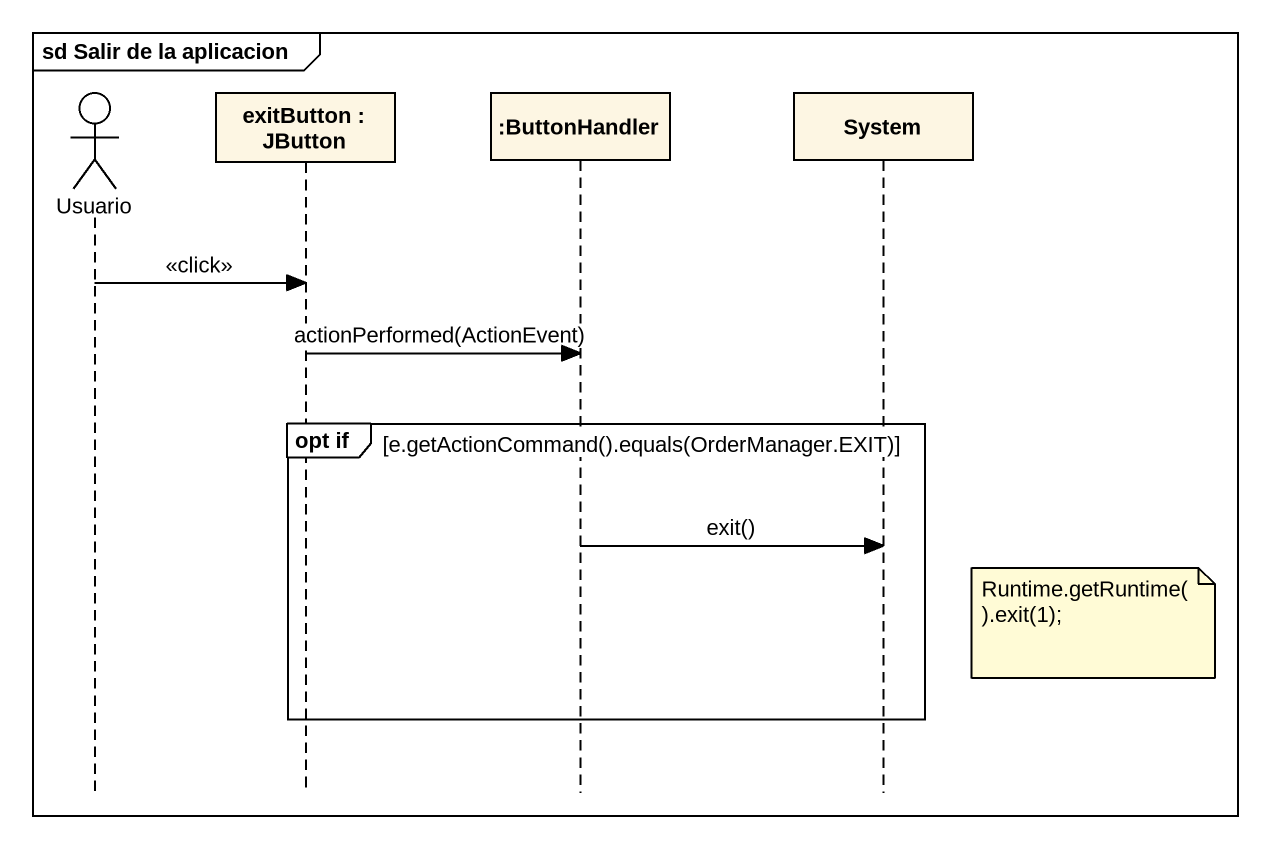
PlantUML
@startuml
mainframe sd Salir de la aplicacion
hide footbox
actor Usuario
participant "exitButton : JButton" as exitButton
participant ":ButtonHandler" as ButtonHandler
participant System

Usuario -> exitButton : <<click>>
exitButton -> ButtonHandler : actionPerformed(ActionEvent)
group opt if [e.getActionCommand().equals(OrderManager.EXIT)]
  ButtonHandler -> System : exit()
  note right of System : Runtime.getRuntime().exit(1);
end
@enduml
